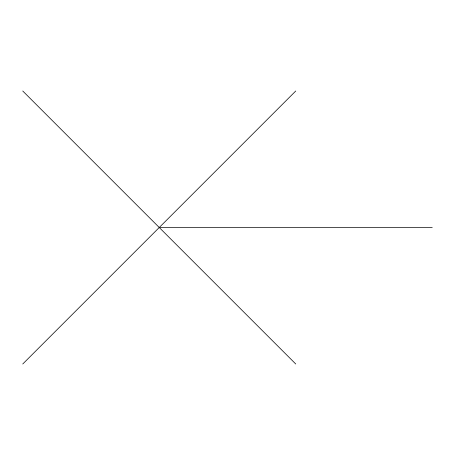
<?xml version="1.0" encoding="UTF-8"?>
<svg xmlns="http://www.w3.org/2000/svg" width="455" height="455" viewBox="0 0 455 455"><rect width="100%" height="100%" fill="white"/><g stroke="black" fill="none" stroke-linecap="round" stroke-linejoin="round"><path stroke-width="0.68" d="M22.75 364L295.75 91M159.25 227.5L432.25 227.5M22.75 91L295.75 364"/></g></svg>
